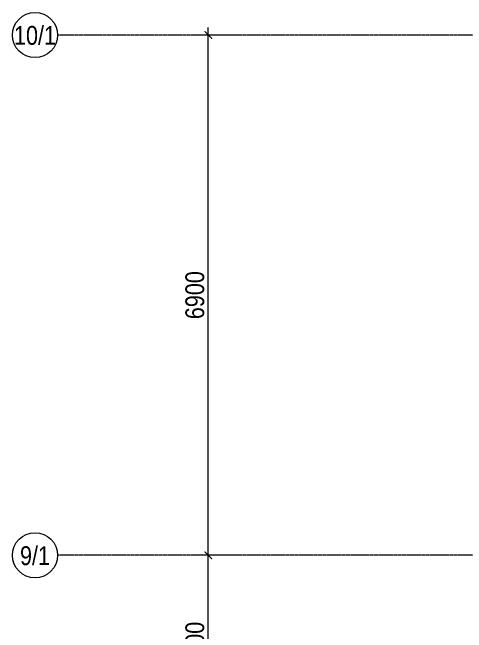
# Model space of a CAD drawing. Header units: millimetres. Extents: x -24360 to 609566, y -391049 to 148426.
# Drawn here: x 502499 to 508527, y -108127 to -99902 of the extents above; entities that cross this region are included whole.
import ezdxf
from ezdxf.enums import TextEntityAlignment as Align

# ---------------------------------------------------------------- set-up
doc = ezdxf.new("R2010")
doc.units = ezdxf.units.MM
doc.linetypes.add('CENTER2', pattern=[28.575, 19.05, -3.175, 3.175, -3.175])
doc.layers.get('Defpoints').update_dxf_attribs({"color": 140})
doc.layers.add('АР_Оси_РД_100', color=7, linetype='Continuous', lineweight=0, true_color=0x525252)
doc.layers.add('АР_Оси_РД_размер', color=8, linetype='Continuous', lineweight=0)
doc.styles.add('style1', font='ARIALN.TTF')
doc.styles.add('ккк', font='isocpeur.ttf', dxfattribs={"width": 0.85, "oblique": 15})
doc.dimstyles.new('Dim100_ареал', dxfattribs={"dimscale": 100, "dimtxt": 2.5, "dimasz": 1, "dimexe": 1, "dimexo": 1, "dimgap": 0.5, "dimtad": 1, "dimzin": 12, "dimdsep": 46, "dimtxsty": 'style1', "dimblk": 'ARCHTICK', "dimcen": 1, "dimdle": 1, "dimclrd": 256, "dimclre": 256, "dimaunit": 1, "dimadec": 0, "dimazin": 3, "dimtfac": 1, "dimtmove": 1, "dimatfit": 3, "dimldrblk": 'OPEN30', "dimfxl": 4, "dimfxlon": 1, "dimtolj": 1, "dimtzin": 0, "dimlwd": 9, "dimlwe": 9, "dimarcsym": 0})

# ---------------------------------------------------------------- blocks, each defined once
blk = doc.blocks.new('A-iden')
at = {"linetype": 'Continuous', "lineweight": 5}
blk.add_circle((0, -4), 3, dxfattribs=at)
at = {"color": 0, "linetype": 'Continuous', "lineweight": 20, "style": 'ккк', "width": 0.85}
blk.add_attdef('ID', text='', height=4, dxfattribs=at).set_placement((0.314, -3.853), align=Align.MIDDLE_CENTER)
blk = doc.blocks.new('_ArchTick')
at = {"color": 0, "linetype": 'ByBlock', "const_width": 0.15}
blk.add_lwpolyline([(-0.5, -0.5), (0.5, 0.5)], dxfattribs=at)
blk = doc.blocks.new('*D1115')
at = {"layer": 'Defpoints', "color": 0, "lineweight": 15, "transparency": 16777216}
for p in [(505099, -107101.7), (506099, -107101.7), (506099, -109501.7)]:
    blk.add_point(p, dxfattribs=at)
at = {"layer": 'АР_Оси_РД_размер', "lineweight": 9, "transparency": 16777216}
for p, q in [((505099, -109601.7), (505099, -107001.7)), ((505499, -107101.7), (504999, -107101.7)), ((505499, -109501.7), (504999, -109501.7))]:
    blk.add_line(p, q, dxfattribs=at)
at = {"layer": 'АР_Оси_РД_размер', "lineweight": 9, "transparency": 16777216, "xscale": 100, "yscale": 100, "zscale": 100}
for p, rotation in [((505099, -107101.7), 90), ((505099, -109501.7), 270)]:
    blk.add_blockref('_ArchTick', p, dxfattribs=dict(at, rotation=rotation))
at = {"layer": 'АР_Оси_РД_размер', "color": 0, "transparency": 16777216, "insert": (504921.3, -108301.7), "char_height": 250, "attachment_point": 5, "rotation": 90, "style": 'style1'}
blk.add_mtext('\\A1;2400', dxfattribs=at)
blk = doc.blocks.new('_Open30')
at = {"color": 0, "linetype": 'ByBlock', "lineweight": -2}
for p, q in [((-1, 0.268), (0, 0)), ((0, 0), (-1, -0.268)), ((0, 0), (-1, 0))]:
    blk.add_line(p, q, dxfattribs=at)
blk = doc.blocks.new('*D1116')
at = {"layer": 'Defpoints', "color": 0, "lineweight": 15, "transparency": 16777216}
for p in [(505099, -100201.7), (506099, -100201.7), (506099, -107101.7)]:
    blk.add_point(p, dxfattribs=at)
at = {"layer": 'АР_Оси_РД_размер', "lineweight": 9, "transparency": 16777216}
for p, q in [((505099, -107201.7), (505099, -100101.7)), ((505499, -100201.7), (504999, -100201.7)), ((505499, -107101.7), (504999, -107101.7))]:
    blk.add_line(p, q, dxfattribs=at)
at = {"layer": 'АР_Оси_РД_размер', "lineweight": 9, "transparency": 16777216, "xscale": 100, "yscale": 100, "zscale": 100}
for p, rotation in [((505099, -100201.7), 90), ((505099, -107101.7), 270)]:
    blk.add_blockref('_ArchTick', p, dxfattribs=dict(at, rotation=rotation))
at = {"layer": 'АР_Оси_РД_размер', "color": 0, "transparency": 16777216, "insert": (504921.3, -103651.7), "char_height": 250, "attachment_point": 5, "rotation": 90, "style": 'style1'}
blk.add_mtext('\\A1;6900', dxfattribs=at)

msp = doc.modelspace()

# ---------------------------------------------------------------- linework, layer by layer
at = {"layer": 'АР_Оси_РД_100', "linetype": 'CENTER2'}
for p, q in [((538608.933, -100201.687), (503098.975, -100201.687)), ((538608.933, -107101.687), (503098.975, -107101.687))]:
    msp.add_line(p, q, dxfattribs=at)

# ---------------------------------------------------------------- block references
at = {"layer": 'АР_Оси_РД_100'}
ref = msp.add_blockref('A-iden', (502798.975, -99801.687), dxfattribs=dict(at, xscale=100, yscale=100, zscale=100))
ref.add_attrib('ID', '10/1', dxfattribs={"layer": '0', "linetype": 'Continuous', "height": 250, "style": 'style1'}).set_placement((502798.975, -100201.687), align=Align.MIDDLE)
ref = msp.add_blockref('A-iden', (502798.975, -106701.687), dxfattribs=dict(at, xscale=100, yscale=100, zscale=100))
ref.add_attrib('ID', '9/1', dxfattribs={"layer": '0', "linetype": 'Continuous', "height": 250, "style": 'style1'}).set_placement((502798.975, -107101.687), align=Align.MIDDLE)

# ---------------------------------------------------------------- dimensions: what is measured, and where the dimension line sits
at = {"layer": 'АР_Оси_РД_размер'}
for base, p1, p2, picture, middle in [((505098.975, -100201.687), (506098.975, -107101.687), (506098.975, -100201.687), '*D1116', (504921.332, -103651.687)), ((505098.975, -107101.687), (506098.975, -109501.687), (506098.975, -107101.687), '*D1115', (504921.332, -108301.687))]:
    dim = msp.add_linear_dim(base=base, p1=p1, p2=p2, angle=90, dimstyle='Dim100_ареал', dxfattribs=at)
    dim.commit()
    dim.dimension.update_dxf_attribs({"geometry": picture, "text_midpoint": middle})

doc.saveas('drawing.dxf')
